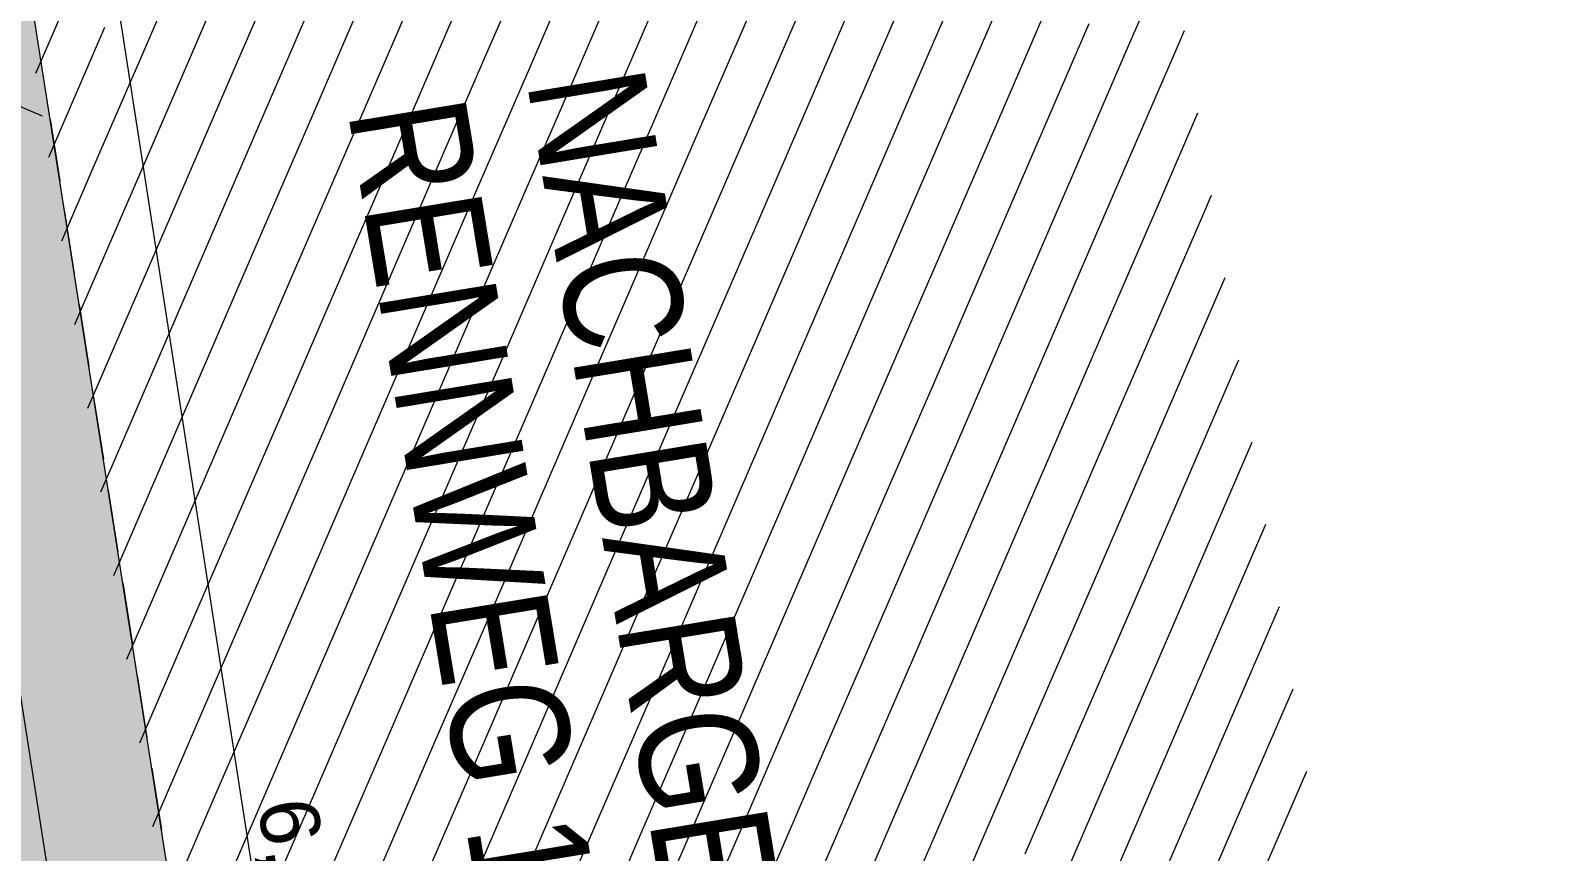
# Model space of a CAD drawing. Header units: millimetres. Extents: x 12535370 to 12592842, y 356201668 to 356234587.
# Drawn here: x 12557001 to 12559566, y 356209884 to 356211274 of the extents above; entities that cross this region are included whole.
import ezdxf

# ---------------------------------------------------------------- set-up
doc = ezdxf.new("R2010")
doc.units = ezdxf.units.MM
doc.header["$MEASUREMENT"] = 0
doc.linetypes.add('Hidden', pattern=[158.75, 105.833333, -52.916667])
for name, color, linetype in [('New_015 Innenwände', 7, 'Continuous'), ('New_045 Dachkonstruktionen', 7, 'Continuous'), ('New_GRUNDSTÜCKSGRENZE', 7, 'Continuous')]:
    doc.layers.add(name, color=color, linetype=linetype)
for name, color, linetype, lineweight in [('New_015 Innenwände_Pen_No__1', 7, 'Continuous', 13), ('New_045 Dachkonstruktionen_Pen_No__1', 7, 'Continuous', 13), ('New_255 Plangrafiken_Pen_No__1', 7, 'Continuous', 13), ('New_255 Plangrafiken_Pen_No__39', 8, 'Continuous', 13), ('New_GRUNDSTÜCKSGRENZE_Pen_No__1', 7, 'Continuous', 13)]:
    doc.layers.add(name, color=color, linetype=linetype, lineweight=lineweight)
doc.styles.add('GENERATED_STYLE_1', font='arial.ttf')
doc.styles.add('GENERATED_STYLE_2', font='arial.ttf', dxfattribs={"width": 0.8})
doc.dimstyles.new('GENERATED_STYLE__1', dxfattribs={"dimtxt": 125, "dimasz": 47.5, "dimexe": 0.18, "dimexo": 2, "dimgap": 0, "dimtad": 1, "dimlfac": 0.001, "dimzin": 0, "dimdsep": 46, "dimtxsty": 'GENERATED_STYLE_1', "dimblk": 'ARROWHEAD_2', "dimblk1": 'ARROWHEAD_2', "dimblk2": 'ARROWHEAD_2', "dimcen": 0.09, "dimclrd": 7, "dimclre": 7, "dimclrt": 7, "dimadec": 0, "dimazin": 0, "dimtfac": 1, "dimtdec": 4, "dimtmove": 0, "dimatfit": 3, "dimfxl": 1, "dimtolj": 1, "dimtzin": 0, "dimarcsym": 0})
doc.dimstyles.new('GENERATED_STYLE__2', dxfattribs={"dimtxt": 100, "dimasz": 47.5, "dimexe": 0.18, "dimexo": 2, "dimgap": 0, "dimtad": 1, "dimlfac": 0.001, "dimzin": 0, "dimdsep": 46, "dimtxsty": 'GENERATED_STYLE_1', "dimblk": 'ARROWHEAD_2', "dimblk1": 'ARROWHEAD_2', "dimblk2": 'ARROWHEAD_2', "dimcen": 0.09, "dimclrd": 7, "dimclre": 7, "dimclrt": 7, "dimadec": 0, "dimazin": 0, "dimtfac": 1, "dimtdec": 4, "dimtmove": 0, "dimatfit": 3, "dimfxl": 1, "dimtolj": 1, "dimtzin": 0, "dimarcsym": 0})

# ---------------------------------------------------------------- blocks, each defined once
blk = doc.blocks.new('*X17', base_point=(12240439.2, 356160438.4))
at = {"layer": 'New_255 Plangrafiken_Pen_No__39', "color": 8, "linetype": 'Continuous', "lineweight": 13}
for p, q in [((12557792.8, 356211474.7), (12557704.8, 356211270.7)), ((12557792.8, 356211474.7), (12557704.8, 356211270.7)), ((12557284.4, 356211452.3), (12557196.3, 356211248.4)), ((12557284.4, 356211452.3), (12557196.3, 356211248.4)), ((12558371.3, 356211466.7), (12558283.2, 356211262.8)), ((12558371.3, 356211466.7), (12558283.2, 356211262.8)), ((12557354.5, 356211422.1), (12557266.4, 356211218.1)), ((12557354.5, 356211422.1), (12557266.4, 356211218.1)), ((12557862.9, 356211444.4), (12557774.8, 356211240.5)), ((12557862.9, 356211444.4), (12557774.8, 356211240.5)), ((12558441.4, 356211436.5), (12558353.3, 356211232.6)), ((12558441.4, 356211436.5), (12558353.3, 356211232.6)), ((12557932.9, 356211414.1), (12557844.9, 356211210.2)), ((12557932.9, 356211414.1), (12557844.9, 356211210.2)), ((12558511.4, 356211406.2), (12558423.3, 356211202.3)), ((12558511.4, 356211406.2), (12558423.3, 356211202.3)), ((12558929.6, 356211412.1), (12558861.7, 356211254.9)), ((12558929.6, 356211412.1), (12558861.7, 356211254.9)), ((12557424.5, 356211391.8), (12557336.4, 356211187.9)), ((12557424.5, 356211391.8), (12557336.4, 356211187.9)), ((12558003, 356211383.9), (12557914.9, 356211180)), ((12558003, 356211383.9), (12557914.9, 356211180)), ((12558581.5, 356211375.9), (12558493.4, 356211172)), ((12558581.5, 356211375.9), (12558493.4, 356211172)), ((12557494.6, 356211361.5), (12557406.5, 356211157.6)), ((12557494.6, 356211361.5), (12557406.5, 356211157.6)), ((12558073.1, 356211353.6), (12557985, 356211149.7)), ((12558073.1, 356211353.6), (12557985, 356211149.7)), ((12558651.5, 356211345.7), (12558563.4, 356211141.8)), ((12558651.5, 356211345.7), (12558563.4, 356211141.8)), ((12557564.6, 356211331.3), (12557476.6, 356211127.4)), ((12557564.6, 356211331.3), (12557476.6, 356211127.4)), ((12558143.1, 356211323.3), (12558055, 356211119.4)), ((12558143.1, 356211323.3), (12558055, 356211119.4)), ((12557056.2, 356211308.9), (12557009.5, 356211200.7)), ((12557056.2, 356211308.9), (12557009.5, 356211200.7)), ((12557634.7, 356211301), (12557546.6, 356211097.1)), ((12557634.7, 356211301), (12557546.6, 356211097.1)), ((12558721.6, 356211315.4), (12558633.5, 356211111.5)), ((12558721.6, 356211315.4), (12558633.5, 356211111.5)), ((12557126.3, 356211278.7), (12557038.2, 356211074.8)), ((12557126.3, 356211278.7), (12557038.2, 356211074.8)), ((12557704.8, 356211270.7), (12557616.7, 356211066.8)), ((12557704.8, 356211270.7), (12557616.7, 356211066.8)), ((12558213.2, 356211293.1), (12558125.1, 356211089.2)), ((12558213.2, 356211293.1), (12558125.1, 356211089.2)), ((12558791.6, 356211285.2), (12558703.5, 356211081.2)), ((12558791.6, 356211285.2), (12558703.5, 356211081.2)), ((12558952.6, 356211272.9), (12558931.7, 356211224.6)), ((12558952.6, 356211272.9), (12558931.7, 356211224.6)), ((12557196.3, 356211248.4), (12557108.3, 356211044.5)), ((12557196.3, 356211248.4), (12557108.3, 356211044.5)), ((12558283.2, 356211262.8), (12558195.1, 356211058.9)), ((12558283.2, 356211262.8), (12558195.1, 356211058.9)), ((12558861.7, 356211254.9), (12558773.6, 356211051)), ((12558861.7, 356211254.9), (12558773.6, 356211051)), ((12557266.4, 356211218.1), (12557178.3, 356211014.2)), ((12557266.4, 356211218.1), (12557178.3, 356211014.2)), ((12557774.8, 356211240.5), (12557686.7, 356211036.6)), ((12557774.8, 356211240.5), (12557686.7, 356211036.6)), ((12558353.3, 356211232.6), (12558265.2, 356211028.6)), ((12558353.3, 356211232.6), (12558265.2, 356211028.6)), ((12558931.7, 356211224.6), (12558843.7, 356211020.7)), ((12558931.7, 356211224.6), (12558843.7, 356211020.7)), ((12557844.9, 356211210.2), (12557756.8, 356211006.3)), ((12557844.9, 356211210.2), (12557756.8, 356211006.3)), ((12558423.3, 356211202.3), (12558335.2, 356210998.4)), ((12558423.3, 356211202.3), (12558335.2, 356210998.4)), ((12557336.4, 356211187.9), (12557248.4, 356210984)), ((12557336.4, 356211187.9), (12557248.4, 356210984)), ((12557914.9, 356211180), (12557826.8, 356210976)), ((12557914.9, 356211180), (12557826.8, 356210976)), ((12558493.4, 356211172), (12558405.3, 356210968.1)), ((12558493.4, 356211172), (12558405.3, 356210968.1)), ((12557406.5, 356211157.6), (12557318.4, 356210953.7)), ((12557406.5, 356211157.6), (12557318.4, 356210953.7)), ((12557985, 356211149.7), (12557896.9, 356210945.8)), ((12557985, 356211149.7), (12557896.9, 356210945.8)), ((12558563.4, 356211141.8), (12558475.4, 356210937.9)), ((12558563.4, 356211141.8), (12558475.4, 356210937.9)), ((12557476.6, 356211127.4), (12557388.5, 356210923.4)), ((12557476.6, 356211127.4), (12557388.5, 356210923.4)), ((12558055, 356211119.4), (12557966.9, 356210915.5)), ((12558055, 356211119.4), (12557966.9, 356210915.5)), ((12558975.6, 356211133.7), (12558913.7, 356210990.5)), ((12558975.6, 356211133.7), (12558913.7, 356210990.5)), ((12557546.6, 356211097.1), (12557458.5, 356210893.2)), ((12557546.6, 356211097.1), (12557458.5, 356210893.2)), ((12558125.1, 356211089.2), (12558037, 356210885.3)), ((12558125.1, 356211089.2), (12558037, 356210885.3)), ((12558633.5, 356211111.5), (12558545.4, 356210907.6)), ((12558633.5, 356211111.5), (12558545.4, 356210907.6)), ((12557038.2, 356211074.8), (12557031.4, 356211059.1)), ((12557038.2, 356211074.8), (12557031.4, 356211059.1)), ((12557616.7, 356211066.8), (12557528.6, 356210862.9)), ((12557616.7, 356211066.8), (12557528.6, 356210862.9)), ((12558703.5, 356211081.2), (12558615.5, 356210877.3)), ((12558703.5, 356211081.2), (12558615.5, 356210877.3)), ((12557108.3, 356211044.5), (12557053.4, 356210917.5)), ((12557108.3, 356211044.5), (12557053.4, 356210917.5)), ((12558195.1, 356211058.9), (12558107, 356210855)), ((12558195.1, 356211058.9), (12558107, 356210855)), ((12558773.6, 356211051), (12558685.5, 356210847.1)), ((12558773.6, 356211051), (12558685.5, 356210847.1)), ((12557178.3, 356211014.2), (12557090.2, 356210810.3)), ((12557178.3, 356211014.2), (12557090.2, 356210810.3)), ((12557686.7, 356211036.6), (12557598.6, 356210832.7)), ((12557686.7, 356211036.6), (12557598.6, 356210832.7)), ((12558265.2, 356211028.6), (12558177.1, 356210824.7)), ((12558265.2, 356211028.6), (12558177.1, 356210824.7)), ((12558843.7, 356211020.7), (12558755.6, 356210816.8)), ((12558843.7, 356211020.7), (12558755.6, 356210816.8)), ((12557756.8, 356211006.3), (12557668.7, 356210802.4)), ((12557756.8, 356211006.3), (12557668.7, 356210802.4)), ((12558335.2, 356210998.4), (12558247.2, 356210794.5)), ((12558335.2, 356210998.4), (12558247.2, 356210794.5)), ((12558913.7, 356210990.5), (12558825.6, 356210786.5)), ((12558913.7, 356210990.5), (12558825.6, 356210786.5)), ((12558998.6, 356210994.5), (12558983.8, 356210960.2)), ((12558998.6, 356210994.5), (12558983.8, 356210960.2)), ((12557248.4, 356210984), (12557160.3, 356210780.1)), ((12557248.4, 356210984), (12557160.3, 356210780.1)), ((12557826.8, 356210976), (12557738.7, 356210772.1)), ((12557826.8, 356210976), (12557738.7, 356210772.1)), ((12558405.3, 356210968.1), (12558317.2, 356210764.2)), ((12558405.3, 356210968.1), (12558317.2, 356210764.2)), ((12558983.8, 356210960.2), (12558895.7, 356210756.3)), ((12558983.8, 356210960.2), (12558895.7, 356210756.3)), ((12557318.4, 356210953.7), (12557230.3, 356210749.8)), ((12557318.4, 356210953.7), (12557230.3, 356210749.8)), ((12557896.9, 356210945.8), (12557808.8, 356210741.9)), ((12557896.9, 356210945.8), (12557808.8, 356210741.9)), ((12558475.4, 356210937.9), (12558387.3, 356210733.9)), ((12558475.4, 356210937.9), (12558387.3, 356210733.9)), ((12557388.5, 356210923.4), (12557300.4, 356210719.5)), ((12557388.5, 356210923.4), (12557300.4, 356210719.5)), ((12557966.9, 356210915.5), (12557878.9, 356210711.6)), ((12557966.9, 356210915.5), (12557878.9, 356210711.6)), ((12557458.5, 356210893.2), (12557370.4, 356210689.3)), ((12557458.5, 356210893.2), (12557370.4, 356210689.3)), ((12558037, 356210885.3), (12557948.9, 356210681.3)), ((12558037, 356210885.3), (12557948.9, 356210681.3)), ((12558545.4, 356210907.6), (12558457.3, 356210703.7)), ((12558545.4, 356210907.6), (12558457.3, 356210703.7)), ((12557528.6, 356210862.9), (12557440.5, 356210659)), ((12557528.6, 356210862.9), (12557440.5, 356210659)), ((12558615.5, 356210877.3), (12558527.4, 356210673.4)), ((12558615.5, 356210877.3), (12558527.4, 356210673.4)), ((12557598.6, 356210832.7), (12557510.5, 356210628.7)), ((12557598.6, 356210832.7), (12557510.5, 356210628.7)), ((12558107, 356210855), (12558019, 356210651.1)), ((12558107, 356210855), (12558019, 356210651.1)), ((12558685.5, 356210847.1), (12558597.4, 356210643.2)), ((12558685.5, 356210847.1), (12558597.4, 356210643.2)), ((12559021.6, 356210855.3), (12558965.7, 356210726)), ((12559021.6, 356210855.3), (12558965.7, 356210726)), ((12557090.2, 356210810.3), (12557075.4, 356210776)), ((12557090.2, 356210810.3), (12557075.4, 356210776)), ((12558177.1, 356210824.7), (12558089, 356210620.8)), ((12558177.1, 356210824.7), (12558089, 356210620.8)), ((12558755.6, 356210816.8), (12558667.5, 356210612.9)), ((12558755.6, 356210816.8), (12558667.5, 356210612.9)), ((12557668.7, 356210802.4), (12557580.6, 356210598.5)), ((12557668.7, 356210802.4), (12557580.6, 356210598.5)), ((12558247.2, 356210794.5), (12558159.1, 356210590.6)), ((12558247.2, 356210794.5), (12558159.1, 356210590.6)), ((12558825.6, 356210786.5), (12558737.5, 356210582.6)), ((12558825.6, 356210786.5), (12558737.5, 356210582.6)), ((12557160.3, 356210780.1), (12557097.4, 356210634.4)), ((12557160.3, 356210780.1), (12557097.4, 356210634.4)), ((12557738.7, 356210772.1), (12557650.7, 356210568.2)), ((12557738.7, 356210772.1), (12557650.7, 356210568.2)), ((12558317.2, 356210764.2), (12558229.1, 356210560.3)), ((12558317.2, 356210764.2), (12558229.1, 356210560.3)), ((12558895.7, 356210756.3), (12558807.6, 356210552.4)), ((12558895.7, 356210756.3), (12558807.6, 356210552.4)), ((12557230.3, 356210749.8), (12557142.2, 356210545.9)), ((12557230.3, 356210749.8), (12557142.2, 356210545.9)), ((12557808.8, 356210741.9), (12557720.7, 356210538)), ((12557808.8, 356210741.9), (12557720.7, 356210538)), ((12558387.3, 356210733.9), (12558299.2, 356210530)), ((12558387.3, 356210733.9), (12558299.2, 356210530)), ((12557300.4, 356210719.5), (12557212.3, 356210515.6)), ((12557300.4, 356210719.5), (12557212.3, 356210515.6)), ((12557878.9, 356210711.6), (12557790.8, 356210507.7)), ((12557878.9, 356210711.6), (12557790.8, 356210507.7)), ((12558457.3, 356210703.7), (12558369.2, 356210499.8)), ((12558457.3, 356210703.7), (12558369.2, 356210499.8)), ((12558965.7, 356210726), (12558877.6, 356210522.1)), ((12558965.7, 356210726), (12558877.6, 356210522.1)), ((12559044.6, 356210716.1), (12559035.8, 356210695.8)), ((12559044.6, 356210716.1), (12559035.8, 356210695.8)), ((12557370.4, 356210689.3), (12557282.4, 356210485.4)), ((12557370.4, 356210689.3), (12557282.4, 356210485.4)), ((12557948.9, 356210681.3), (12557860.8, 356210477.4)), ((12557948.9, 356210681.3), (12557860.8, 356210477.4)), ((12559035.8, 356210695.8), (12558947.7, 356210491.8)), ((12559035.8, 356210695.8), (12558947.7, 356210491.8)), ((12557440.5, 356210659), (12557352.4, 356210455.1)), ((12557440.5, 356210659), (12557352.4, 356210455.1)), ((12558527.4, 356210673.4), (12558439.3, 356210469.5)), ((12558527.4, 356210673.4), (12558439.3, 356210469.5)), ((12557510.5, 356210628.7), (12557422.5, 356210424.8)), ((12557510.5, 356210628.7), (12557422.5, 356210424.8)), ((12558019, 356210651.1), (12557930.9, 356210447.2)), ((12558019, 356210651.1), (12557930.9, 356210447.2)), ((12558597.4, 356210643.2), (12558509.3, 356210439.2)), ((12558597.4, 356210643.2), (12558509.3, 356210439.2)), ((12558089, 356210620.8), (12558000.9, 356210416.9)), ((12558089, 356210620.8), (12558000.9, 356210416.9)), ((12558667.5, 356210612.9), (12558579.4, 356210409)), ((12558667.5, 356210612.9), (12558579.4, 356210409)), ((12557580.6, 356210598.5), (12557492.5, 356210394.6)), ((12557580.6, 356210598.5), (12557492.5, 356210394.6)), ((12558159.1, 356210590.6), (12558071, 356210386.6)), ((12558159.1, 356210590.6), (12558071, 356210386.6)), ((12558737.5, 356210582.6), (12558649.5, 356210378.7)), ((12558737.5, 356210582.6), (12558649.5, 356210378.7)), ((12559067.6, 356210576.9), (12559017.8, 356210461.6)), ((12559067.6, 356210576.9), (12559017.8, 356210461.6)), ((12557650.7, 356210568.2), (12557562.6, 356210364.3)), ((12557650.7, 356210568.2), (12557562.6, 356210364.3)), ((12558229.1, 356210560.3), (12558141, 356210356.4)), ((12558229.1, 356210560.3), (12558141, 356210356.4)), ((12558807.6, 356210552.4), (12558719.5, 356210348.5)), ((12558807.6, 356210552.4), (12558719.5, 356210348.5)), ((12557142.2, 356210545.9), (12557119.3, 356210492.9)), ((12557142.2, 356210545.9), (12557119.3, 356210492.9)), ((12557720.7, 356210538), (12557632.6, 356210334)), ((12557720.7, 356210538), (12557632.6, 356210334)), ((12558299.2, 356210530), (12558211.1, 356210326.1)), ((12558299.2, 356210530), (12558211.1, 356210326.1)), ((12557212.3, 356210515.6), (12557141.3, 356210351.3)), ((12557212.3, 356210515.6), (12557141.3, 356210351.3)), ((12557790.8, 356210507.7), (12557702.7, 356210303.8)), ((12557790.8, 356210507.7), (12557702.7, 356210303.8)), ((12558369.2, 356210499.8), (12558281.1, 356210295.9)), ((12558369.2, 356210499.8), (12558281.1, 356210295.9)), ((12558877.6, 356210522.1), (12558789.6, 356210318.2)), ((12558877.6, 356210522.1), (12558789.6, 356210318.2)), ((12557282.4, 356210485.4), (12557194.3, 356210281.4)), ((12557282.4, 356210485.4), (12557194.3, 356210281.4)), ((12557860.8, 356210477.4), (12557772.7, 356210273.5)), ((12557860.8, 356210477.4), (12557772.7, 356210273.5)), ((12558947.7, 356210491.8), (12558859.6, 356210287.9)), ((12558947.7, 356210491.8), (12558859.6, 356210287.9)), ((12557352.4, 356210455.1), (12557264.3, 356210251.2)), ((12557352.4, 356210455.1), (12557264.3, 356210251.2)), ((12557930.9, 356210447.2), (12557842.8, 356210243.3)), ((12557930.9, 356210447.2), (12557842.8, 356210243.3)), ((12558439.3, 356210469.5), (12558351.2, 356210265.6)), ((12558439.3, 356210469.5), (12558351.2, 356210265.6)), ((12559017.8, 356210461.6), (12558929.7, 356210257.7)), ((12559017.8, 356210461.6), (12558929.7, 356210257.7)), ((12557422.5, 356210424.8), (12557334.4, 356210220.9)), ((12557422.5, 356210424.8), (12557334.4, 356210220.9)), ((12558509.3, 356210439.2), (12558421.3, 356210235.3)), ((12558509.3, 356210439.2), (12558421.3, 356210235.3)), ((12559087.8, 356210431.3), (12558999.7, 356210227.4)), ((12559087.8, 356210431.3), (12558999.7, 356210227.4)), ((12559090.6, 356210437.7), (12559087.8, 356210431.3)), ((12559090.6, 356210437.7), (12559087.8, 356210431.3)), ((12558000.9, 356210416.9), (12557912.8, 356210213)), ((12558000.9, 356210416.9), (12557912.8, 356210213)), ((12558579.4, 356210409), (12558491.3, 356210205.1)), ((12558579.4, 356210409), (12558491.3, 356210205.1)), ((12557492.5, 356210394.6), (12557404.4, 356210190.7)), ((12557492.5, 356210394.6), (12557404.4, 356210190.7)), ((12558071, 356210386.6), (12557982.9, 356210182.7)), ((12558071, 356210386.6), (12557982.9, 356210182.7)), ((12558649.5, 356210378.7), (12558561.4, 356210174.8)), ((12558649.5, 356210378.7), (12558561.4, 356210174.8)), ((12557562.6, 356210364.3), (12557474.5, 356210160.4)), ((12557562.6, 356210364.3), (12557474.5, 356210160.4)), ((12558141, 356210356.4), (12558053, 356210152.5)), ((12558141, 356210356.4), (12558053, 356210152.5)), ((12558719.5, 356210348.5), (12558631.4, 356210144.5)), ((12558719.5, 356210348.5), (12558631.4, 356210144.5)), ((12557632.6, 356210334), (12557544.5, 356210130.1)), ((12557632.6, 356210334), (12557544.5, 356210130.1)), ((12558211.1, 356210326.1), (12558123, 356210122.2)), ((12558211.1, 356210326.1), (12558123, 356210122.2)), ((12557702.7, 356210303.8), (12557614.6, 356210099.9)), ((12557702.7, 356210303.8), (12557614.6, 356210099.9)), ((12558281.1, 356210295.9), (12558193.1, 356210091.9)), ((12558281.1, 356210295.9), (12558193.1, 356210091.9)), ((12558789.6, 356210318.2), (12558701.5, 356210114.3)), ((12558789.6, 356210318.2), (12558701.5, 356210114.3)), ((12559113.6, 356210298.5), (12559069.8, 356210197.1)), ((12559113.6, 356210298.5), (12559069.8, 356210197.1)), ((12557194.3, 356210281.4), (12557163.3, 356210209.7)), ((12557194.3, 356210281.4), (12557163.3, 356210209.7)), ((12557772.7, 356210273.5), (12557684.6, 356210069.6)), ((12557772.7, 356210273.5), (12557684.6, 356210069.6)), ((12558859.6, 356210287.9), (12558771.5, 356210084)), ((12558859.6, 356210287.9), (12558771.5, 356210084)), ((12557264.3, 356210251.2), (12557185.3, 356210068.2)), ((12557264.3, 356210251.2), (12557185.3, 356210068.2)), ((12557842.8, 356210243.3), (12557754.7, 356210039.3)), ((12557842.8, 356210243.3), (12557754.7, 356210039.3)), ((12558351.2, 356210265.6), (12558263.1, 356210061.7)), ((12558351.2, 356210265.6), (12558263.1, 356210061.7)), ((12558929.7, 356210257.7), (12558841.6, 356210053.8)), ((12558929.7, 356210257.7), (12558841.6, 356210053.8)), ((12557334.4, 356210220.9), (12557246.3, 356210017)), ((12557334.4, 356210220.9), (12557246.3, 356210017)), ((12558421.3, 356210235.3), (12558333.2, 356210031.4)), ((12558421.3, 356210235.3), (12558333.2, 356210031.4)), ((12558999.7, 356210227.4), (12558911.6, 356210023.5)), ((12558999.7, 356210227.4), (12558911.6, 356210023.5)), ((12557404.4, 356210190.7), (12557316.3, 356209986.7)), ((12557404.4, 356210190.7), (12557316.3, 356209986.7)), ((12557912.8, 356210213), (12557824.8, 356210009.1)), ((12557912.8, 356210213), (12557824.8, 356210009.1)), ((12558491.3, 356210205.1), (12558403.2, 356210001.2)), ((12558491.3, 356210205.1), (12558403.2, 356210001.2)), ((12559069.8, 356210197.1), (12558981.7, 356209993.2)), ((12559069.8, 356210197.1), (12558981.7, 356209993.2)), ((12557982.9, 356210182.7), (12557894.8, 356209978.8)), ((12557982.9, 356210182.7), (12557894.8, 356209978.8)), ((12558561.4, 356210174.8), (12558473.3, 356209970.9)), ((12558561.4, 356210174.8), (12558473.3, 356209970.9)), ((12557474.5, 356210160.4), (12557386.4, 356209956.5)), ((12557474.5, 356210160.4), (12557386.4, 356209956.5)), ((12558053, 356210152.5), (12557964.9, 356209948.6)), ((12558053, 356210152.5), (12557964.9, 356209948.6)), ((12558631.4, 356210144.5), (12558543.3, 356209940.6)), ((12558631.4, 356210144.5), (12558543.3, 356209940.6)), ((12559136.6, 356210159.3), (12559051.7, 356209963)), ((12559136.6, 356210159.3), (12559051.7, 356209963)), ((12557544.5, 356210130.1), (12557456.5, 356209926.2)), ((12557544.5, 356210130.1), (12557456.5, 356209926.2)), ((12558123, 356210122.2), (12558034.9, 356209918.3)), ((12558123, 356210122.2), (12558034.9, 356209918.3)), ((12558701.5, 356210114.3), (12558613.4, 356209910.4)), ((12558701.5, 356210114.3), (12558613.4, 356209910.4)), ((12557614.6, 356210099.9), (12557526.5, 356209896)), ((12557614.6, 356210099.9), (12557526.5, 356209896)), ((12558193.1, 356210091.9), (12558105, 356209888)), ((12558193.1, 356210091.9), (12558105, 356209888)), ((12557684.6, 356210069.6), (12557596.6, 356209865.7)), ((12557684.6, 356210069.6), (12557596.6, 356209865.7)), ((12558771.5, 356210084), (12558683.4, 356209880.1)), ((12558771.5, 356210084), (12558683.4, 356209880.1)), ((12557754.7, 356210039.3), (12557666.6, 356209835.4)), ((12557754.7, 356210039.3), (12557666.6, 356209835.4)), ((12558263.1, 356210061.7), (12558175, 356209857.8)), ((12558263.1, 356210061.7), (12558175, 356209857.8)), ((12558841.6, 356210053.8), (12558753.5, 356209849.8)), ((12558841.6, 356210053.8), (12558753.5, 356209849.8)), ((12557246.3, 356210017), (12557207.2, 356209926.6)), ((12557246.3, 356210017), (12557207.2, 356209926.6)), ((12558333.2, 356210031.4), (12558245.1, 356209827.5)), ((12558333.2, 356210031.4), (12558245.1, 356209827.5)), ((12558911.6, 356210023.5), (12558823.6, 356209819.6)), ((12558911.6, 356210023.5), (12558823.6, 356209819.6)), ((12559159.6, 356210020.1), (12559121.8, 356209932.7)), ((12559159.6, 356210020.1), (12559121.8, 356209932.7)), ((12557316.3, 356209986.7), (12557229.2, 356209785)), ((12557316.3, 356209986.7), (12557229.2, 356209785)), ((12557824.8, 356210009.1), (12557736.7, 356209805.2)), ((12557824.8, 356210009.1), (12557736.7, 356209805.2)), ((12558403.2, 356210001.2), (12558315.1, 356209797.3)), ((12558403.2, 356210001.2), (12558315.1, 356209797.3)), ((12558981.7, 356209993.2), (12558893.6, 356209789.3)), ((12558981.7, 356209993.2), (12558893.6, 356209789.3)), ((12557894.8, 356209978.8), (12557806.7, 356209774.9)), ((12557894.8, 356209978.8), (12557806.7, 356209774.9)), ((12558473.3, 356209970.9), (12558385.2, 356209767)), ((12558473.3, 356209970.9), (12558385.2, 356209767)), ((12559051.7, 356209963), (12558963.7, 356209759.1)), ((12559051.7, 356209963), (12558963.7, 356209759.1)), ((12557386.4, 356209956.5), (12557298.3, 356209752.6)), ((12557386.4, 356209956.5), (12557298.3, 356209752.6)), ((12557964.9, 356209948.6), (12557876.8, 356209744.7)), ((12557964.9, 356209948.6), (12557876.8, 356209744.7)), ((12558543.3, 356209940.6), (12558455.2, 356209736.7)), ((12558543.3, 356209940.6), (12558455.2, 356209736.7)), ((12557456.5, 356209926.2), (12557368.4, 356209722.3)), ((12557456.5, 356209926.2), (12557368.4, 356209722.3)), ((12558034.9, 356209918.3), (12557946.8, 356209714.4)), ((12558034.9, 356209918.3), (12557946.8, 356209714.4)), ((12558613.4, 356209910.4), (12558525.3, 356209706.5)), ((12558613.4, 356209910.4), (12558525.3, 356209706.5)), ((12559121.8, 356209932.7), (12559033.7, 356209728.8)), ((12559121.8, 356209932.7), (12559033.7, 356209728.8)), ((12557526.5, 356209896), (12557438.4, 356209692.1)), ((12557526.5, 356209896), (12557438.4, 356209692.1)), ((12558105, 356209888), (12558016.9, 356209684.1)), ((12558105, 356209888), (12558016.9, 356209684.1))]:
    blk.add_line(p, q, dxfattribs=at)
blk = doc.blocks.new('Fill_3', base_point=(12240439.2, 356160438.4))
at = {"layer": 'New_255 Plangrafiken_Pen_No__39', "color": 8, "linetype": 'Continuous', "lineweight": 13}
blk.add_blockref('*X17', (12240439.2, 356160438.4), dxfattribs=at)
blk = doc.blocks.new('Wall_16', base_point=(12557382.8, 356206312.4))
at = {"layer": 'New_015 Innenwände', "linetype": 'Continuous', "lineweight": 0, "true_color": 0x000000}
h = blk.add_hatch(dxfattribs=at)
h.set_pattern_fill('DÄMMSTOFF__POLYSTYROL_EPS', color=18, style=0, pattern_type=2)
h.set_pattern_definition([(188.904774, (12240439.157, 356160438.356), (-8.0432645, 51.3352306), [30, -60]), (188.904774, (12240398.72, 356160405.72), (-8.0432645, 51.3352306), [30, -60]), (248.904774, (12240409.52, 356160433.71), (-48.479246, 18.701944), [30, -60]), (248.904774, (12240417.56, 356160382.377), (-48.479246, 18.701944), [30, -60]), (308.904774, (12240439.157, 356160438.356), (40.4359815, 32.633287), [30, -60]), (308.904774, (12240447.2, 356160387.02), (40.4359815, 32.633287), [30, -60])])
h.paths.add_polyline_path([(12557778, 356206374.3), (12555446, 356221257.8), (12555248.5, 356221226.8), (12557580.4, 356206343.4)])
h = blk.add_hatch(dxfattribs=at)
h.set_pattern_fill('BETON_BEWEHRT_SN46', color=18, style=0, pattern_type=2)
h.set_pattern_definition([(45, (12240439.16, 356160438.36), (-70.710678, 70.710678), [30, -20]), (45, (12240403.8, 356160473.71), (-70.710678, 70.710678), [100, 0])])
h.paths.add_polyline_path([(12557580.4, 356206343.4), (12555248.5, 356221226.8), (12555050.9, 356221195.8), (12557382.8, 356206312.4)])
at = {"layer": 'New_015 Innenwände_Pen_No__1', "color": 7, "linetype": 'Continuous', "lineweight": 13}
blk.add_line((12557580.4, 356206343.4), (12555248.5, 356221226.8), dxfattribs=at)
at = {"layer": 'New_015 Innenwände_Pen_No__1', "color": 7, "linetype": 'Continuous', "lineweight": 13, "flags": 128}
blk.add_lwpolyline([(12557778, 356206374.3), (12555446, 356221257.8)], dxfattribs=at)
blk = doc.blocks.new('Roof_2', base_point=(12557854.8, 356205888.1))
at = {"layer": 'New_045 Dachkonstruktionen_Pen_No__1', "color": 7, "linetype": 'Hidden', "lineweight": 13, "flags": 128}
for points in [[(12540702.9, 356218055.7), (12557033.9, 356211123.6)], [(12557033.9, 356211123.6), (12557521.8, 356208012)]]:
    blk.add_lwpolyline(points, dxfattribs=at)
blk = doc.blocks.new('*D160', base_point=(12240439.2, 356160438.4))
at = {"layer": 'New_GRUNDSTÜCKSGRENZE_Pen_No__1', "color": 7, "linetype": 'Continuous', "lineweight": 13, "transparency": 16777216}
for p, q in [((12538554, 356212712), (12538516.8, 356212625.9)), ((12538564.3, 356212690.5), (12538506.4, 356212647.4)), ((12538535.4, 356212669), (12538507.3, 356212681.1)), ((12557164.1, 356204621.7), (12538535.4, 356212669)), ((12557182.7, 356204664.7), (12557145.5, 356204578.7)), ((12557135.1, 356204600.2), (12557193, 356204643.2)), ((12557192.1, 356204609.6), (12557164.1, 356204621.7))]:
    blk.add_line(p, q, dxfattribs=at)
at = {"layer": 'New_GRUNDSTÜCKSGRENZE_Pen_No__1', "color": 7, "lineweight": 13, "transparency": 16777216, "insert": (12547622, 356208738.3), "char_height": 125, "attachment_point": 7, "rotation": 336.6365, "style": 'GENERATED_STYLE_1'}
blk.add_mtext('\\A1;{\\pql;\\fArial|b0|i0|c0|p0;\\W1.000000;20,29\\fArial|b0|i0|c0|p0;\\W1.000000;\\A1{\\H.66x;\\S5^  ;}}', dxfattribs=at)
blk = doc.blocks.new('ARROWHEAD_2')
at = {"color": 0, "linetype": 'Continuous', "lineweight": 0}
for p, q in [((-0.378, -0.655), (0.378, 0.655)), ((0, 0), (-1, 0))]:
    blk.add_line(p, q, dxfattribs=at)
blk = doc.blocks.new('*D175', base_point=(12240439.2, 356160438.4))
at = {"layer": 'New_GRUNDSTÜCKSGRENZE_Pen_No__1', "color": 7, "linetype": 'Continuous', "lineweight": 13, "transparency": 16777216}
for p, q in [((12558057.6, 356223871.2), (12558052.9, 356223901.4)), ((12558103.9, 356223878.4), (12558011.3, 356223863.9)), ((12558091.3, 356223858.2), (12558023.9, 356223884.2)), ((12560800.1, 356206349.1), (12558057.6, 356223871.2)), ((12560846.5, 356206356.4), (12560753.8, 356206341.9)), ((12560766.5, 356206362.1), (12560833.8, 356206336.1)), ((12560804.9, 356206318.9), (12560800.1, 356206349.1))]:
    blk.add_line(p, q, dxfattribs=at)
at = {"layer": 'New_GRUNDSTÜCKSGRENZE_Pen_No__1', "color": 7, "lineweight": 13, "transparency": 16777216, "insert": (12559385.9, 356215352.4), "char_height": 125, "attachment_point": 7, "rotation": 278.8957, "style": 'GENERATED_STYLE_1'}
blk.add_mtext('\\A1;{\\pql;\\fArial|b0|i0|c0|p0;\\W1.000000;17,73\\fArial|b0|i0|c0|p0;\\W1.000000;\\A1{\\H.66x;\\S5^  ;}}', dxfattribs=at)
blk = doc.blocks.new('*D195', base_point=(12240439.2, 356160438.4))
at = {"layer": 'New_GRUNDSTÜCKSGRENZE_Pen_No__1', "color": 7, "linetype": 'Continuous', "lineweight": 13, "transparency": 16777216}
for p, q in [((12556892.5, 356212969.9), (12556705.1, 356214175.4)), ((12556938.8, 356212977.1), (12556846.1, 356212962.8)), ((12556858.8, 356212983), (12556926.1, 356212956.9)), ((12557876, 356206640.6), (12556892.5, 356212969.9)), ((12557842.3, 356206653.6), (12557909.6, 356206627.6)), ((12557922.3, 356206647.8), (12557829.6, 356206633.4)), ((12557880.7, 356206610.4), (12557876, 356206640.6))]:
    blk.add_line(p, q, dxfattribs=at)
at = {"layer": 'New_GRUNDSTÜCKSGRENZE_Pen_No__1', "color": 7, "lineweight": 13, "transparency": 16777216, "insert": (12557355.9, 356209961.4), "char_height": 100, "attachment_point": 7, "rotation": 278.8326, "style": 'GENERATED_STYLE_1'}
blk.add_mtext('\\A1;{\\pql;\\fArial|b0|i0|c0|p0;\\W1.000000;6,40\\fArial|b0|i0|c0|p0;\\W1.000000;\\A1{\\H.66x;\\S5^  ;}}', dxfattribs=at)

msp = doc.modelspace()

# ---------------------------------------------------------------- block references
at = {"layer": 'New_015 Innenwände', "color": 7, "lineweight": 13}
msp.add_blockref('Wall_16', (12557382.821, 356206312.4), dxfattribs=at)
at = {"layer": 'New_255 Plangrafiken_Pen_No__39', "color": 8, "linetype": 'Continuous', "lineweight": 13}
msp.add_blockref('Fill_3', (12240439.157, 356160438.356), dxfattribs=at)

# ---------------------------------------------------------------- next in the draw order: block references
at = {"layer": 'New_045 Dachkonstruktionen', "color": 7, "linetype": 'Continuous', "lineweight": 13}
msp.add_blockref('Roof_2', (12557854.794, 356205888.099), dxfattribs=at)

# ---------------------------------------------------------------- next in the draw order: texts
at = {"layer": 'New_255 Plangrafiken_Pen_No__1', "color": 7, "linetype": 'Continuous', "lineweight": 13, "insert": (12557534.556, 356211136.464), "char_height": 200, "attachment_point": 7, "rotation": 279.380775, "line_spacing_factor": 0.921289, "style": 'GENERATED_STYLE_2'}
msp.add_mtext('\\A1;{\\pql;\\fArial|b0|i0|c0|p0;\\W0.800000;NACHBARGEBÄUDE\\P\\pql;\\fArial|b0|i0|c0|p0;\\W0.800000;RENNWEG 17}', dxfattribs=at)

# ---------------------------------------------------------------- next in the draw order: dimensions: what is measured, and where the dimension line sits
at = {"layer": 'New_GRUNDSTÜCKSGRENZE', "color": 7, "linetype": 'Continuous', "lineweight": 13}
for base, p1, p2, angle, dimstyle, picture, middle, turn in [((12558057.61, 356223871.19), (12557854.794, 356205888.099), (12555111.397, 356223410.052), 98.895694, 'GENERATED_STYLE__1', '*D175', (12559535.694, 356214993.547), 278.895694), ((12556892.45, 356212969.949), (12557325.403, 356206555.067), (12556292.686, 356212876.751), 98.832588, 'GENERATED_STYLE__2', '*D195', (12557469.572, 356209711.828), 278.832588), ((12538535.379, 356212668.969), (12557574.05, 356205570.758), (12538945.362, 356213618.042), 156.636458, 'GENERATED_STYLE__1', '*D160', (12548005.336, 356208673.42), 336.636458)]:
    dim = msp.add_linear_dim(base=base, p1=p1, p2=p2, angle=angle, dimstyle=dimstyle, dxfattribs=at)
    dim.commit()
    dim.dimension.update_dxf_attribs({"geometry": picture, "text_midpoint": middle, "dimtype": 160, "text_rotation": turn})

doc.saveas('drawing.dxf')
